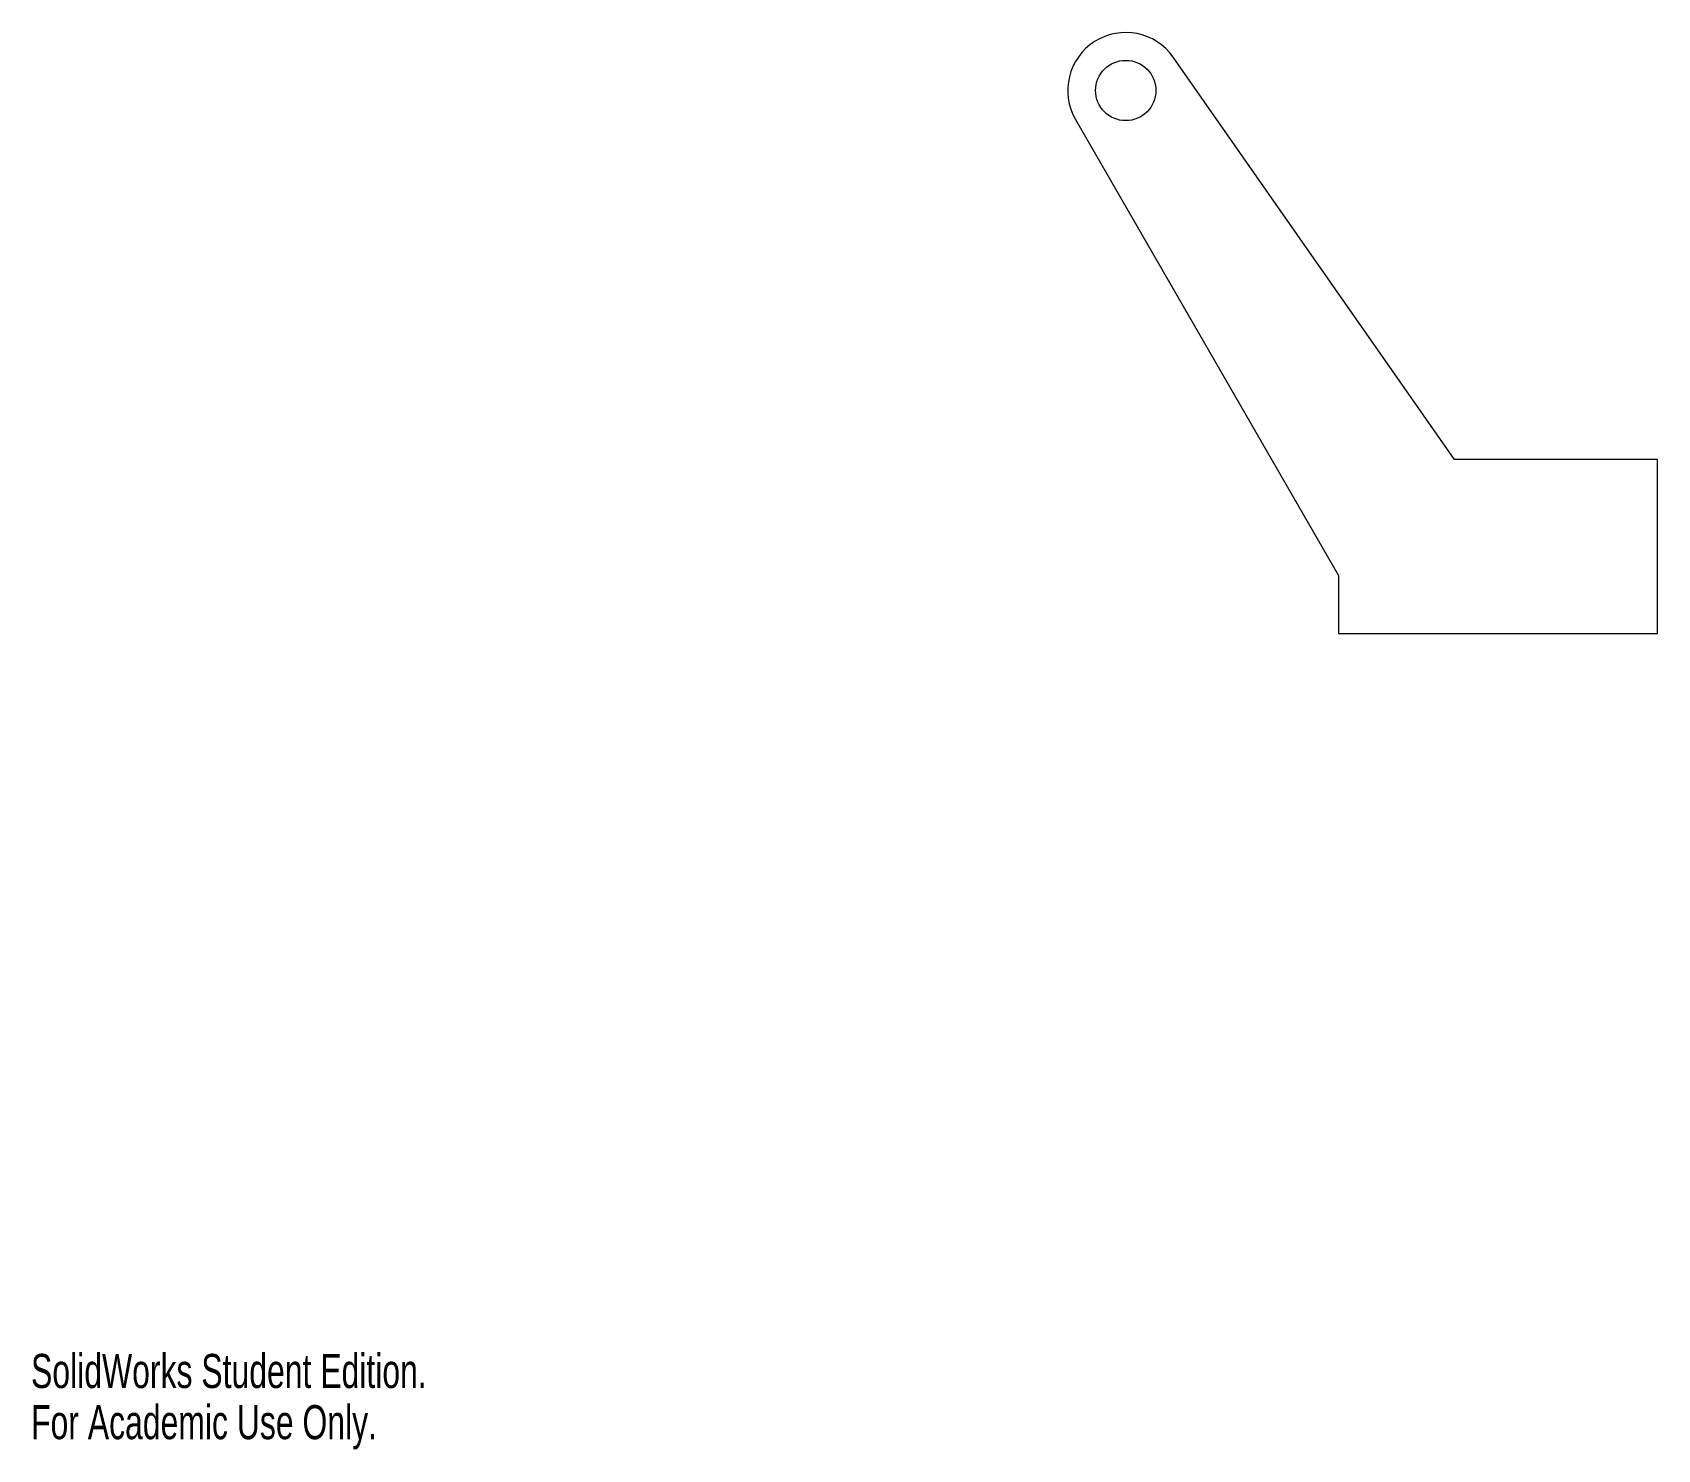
# Model space of a CAD drawing. Header units: inches. Extents: x 0.01 to 7.01, y 0 to 6.11.
import ezdxf

# ---------------------------------------------------------------- set-up
doc = ezdxf.new("R2010")
doc.units = ezdxf.units.IN
doc.header["$MEASUREMENT"] = 0
doc.styles.add('SLDTEXTSTYLE0', font='TXT', dxfattribs={"width": 0.7})

msp = doc.modelspace()

# ---------------------------------------------------------------- linework, layer by layer
at = {"color": 7, "linetype": 'Continuous', "lineweight": 15}
for p, q in [((6.1382, 4.2659), (4.925, 5.9992)), ((4.5037, 5.7309), (5.6382, 3.7659)), ((7.0132, 4.2659), (6.1382, 4.2659)), ((7.0132, 3.5159), (7.0132, 4.2659)), ((5.6382, 3.7659), (5.6382, 3.5159)), ((5.6382, 3.5159), (7.0132, 3.5159))]:
    msp.add_line(p, q, dxfattribs=at)
msp.add_circle((4.7202, 5.8559), 0.13, dxfattribs=at)
msp.add_arc((4.7202, 5.8559), 0.25, 34.98809, 210, dxfattribs=at)

# ---------------------------------------------------------------- texts
at = {"color": 7, "linetype": 'Continuous', "char_height": 0.14705, "attachment_point": 1, "style": 'SLDTEXTSTYLE0'}
for s, insert in [('SolidWorks Student Edition.', (0, 0.4101)), ('For Academic Use Only.', (0, 0.1896))]:
    msp.add_mtext(s, dxfattribs=dict(at, insert=insert))

doc.saveas('drawing.dxf')
